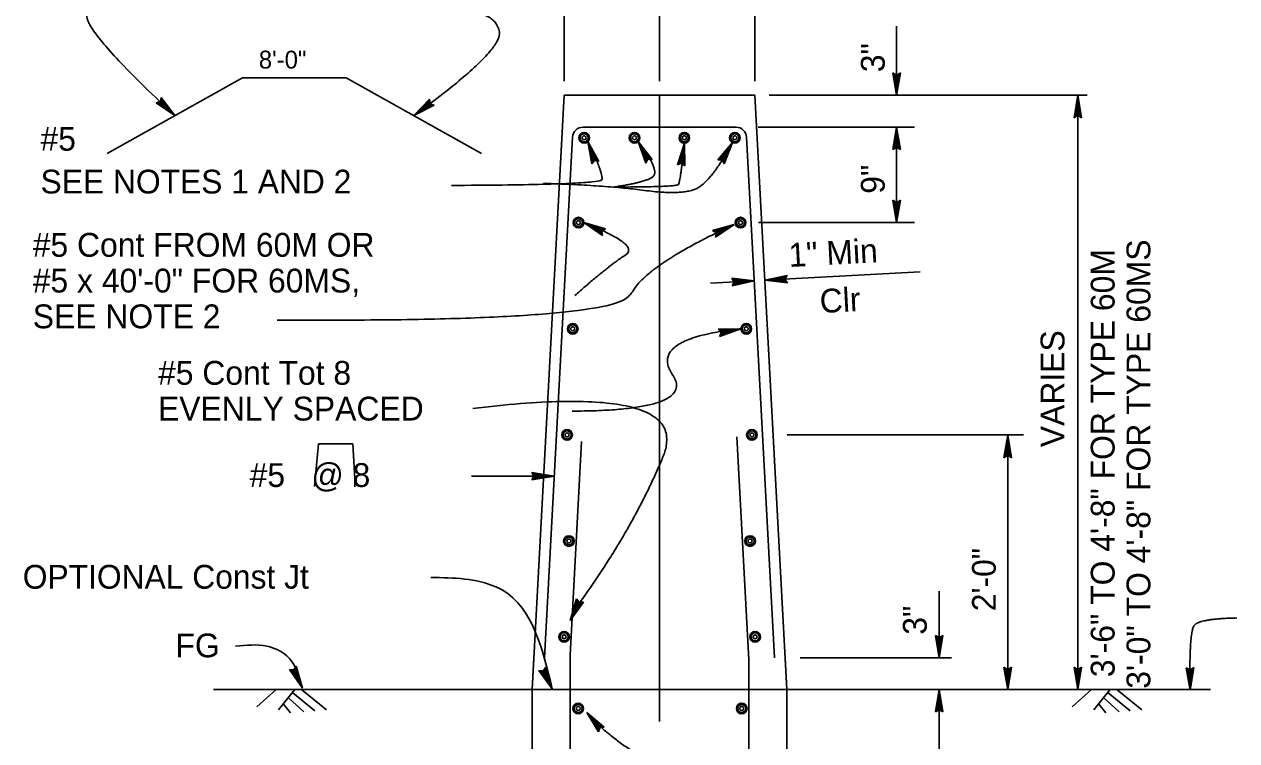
# Model space of a CAD drawing. Extents: x -893 to 867, y -474 to 712.
# Drawn here: x -693.4 to -336.2, y 305.7 to 516.7 of the extents above; entities that cross this region are included whole.
import ezdxf

# ---------------------------------------------------------------- set-up
doc = ezdxf.new("R2010")
doc.units = 0
for name, color, linetype in [('str_Concrete-A', 7, 'Continuous'), ('str_Grades-Finish-Grade-A', 7, 'Continuous'), ('str_Misc-Steel-A', 7, 'Continuous'), ('str_Reinforcement-A', 7, 'Continuous'), ('str_Reinforcement-E', 7, 'Continuous'), ('str_Text-A', 7, 'Continuous')]:
    doc.layers.add(name, color=color, linetype=linetype)

msp = doc.modelspace()

# ---------------------------------------------------------------- linework, layer by layer
at = {"layer": 'str_Concrete-A'}
for p, q in [((-543.72, 320.74), (-534.35, 495.74)), ((-534.35, 495.74), (-478.1, 495.74)), ((-515.77, 495.74), (-496.68, 495.74)), ((-468.72, 320.74), (-478.1, 495.74)), ((-543.22, 330.11), (-543.72, 320.74)), ((-469.23, 330.11), (-468.72, 320.74)), ((-543.72, 245.74), (-543.72, 320.74)), ((-543.72, 320.74), (-543.72, 311.36)), ((-543.72, 320.74), (-468.72, 320.74)), ((-468.72, 245.74), (-468.72, 320.85)), ((-468.72, 320.74), (-468.72, 311.36))]:
    msp.add_line(p, q, dxfattribs=at)
at = {"layer": 'str_Grades-Finish-Grade-A'}
for p, q in [((-543.72, 320.74), (-637.63, 320.74)), ((-619.18, 320.75), (-624.88, 315.68)), ((-624.88, 320.74), (-584.88, 320.74)), ((-613.77, 320.71), (-618.47, 314.73)), ((-615.41, 318.16), (-611.01, 314.16)), ((-614.24, 319.81), (-607.79, 314.51)), ((-611.58, 320.69), (-604.37, 314.76)), ((-468.72, 320.74), (-343.92, 320.74)), ((-378.96, 320.75), (-384.67, 315.68)), ((-384.67, 320.74), (-344.67, 320.74)), ((-373.56, 320.71), (-378.26, 314.73)), ((-375.2, 318.16), (-370.8, 314.16)), ((-374.02, 319.81), (-367.58, 314.51)), ((-371.36, 320.69), (-364.16, 314.76)), ((-616.97, 316.45), (-614.91, 313.92)), ((-376.76, 316.45), (-374.7, 313.92))]:
    msp.add_line(p, q, dxfattribs=at)
at = {"layer": 'str_Misc-Steel-A'}
msp.add_line((-506.22, 311.36), (-506.22, 495.74), dxfattribs=at)
at = {"layer": 'str_Reinforcement-A'}
for centre, radius in [((-528.43, 483.24), 1.57), ((-528.43, 483.24), 1.17), ((-528.43, 483.24), 0.582), ((-513.6, 483.24), 1.57), ((-513.6, 483.24), 1.17), ((-513.6, 483.24), 0.582), ((-498.91, 483.24), 1.57), ((-498.91, 483.24), 1.17), ((-498.91, 483.24), 0.582), ((-484.02, 483.24), 1.57), ((-484.02, 483.24), 1.17), ((-484.02, 483.24), 0.582), ((-530.1, 458.24), 1.57), ((-530.1, 458.24), 1.17), ((-530.1, 458.24), 0.582), ((-482.35, 458.24), 1.57), ((-482.35, 458.24), 1.17), ((-482.35, 458.24), 0.582), ((-531.78, 426.99), 1.57), ((-531.78, 426.99), 1.17), ((-531.78, 426.99), 0.582), ((-480.67, 426.99), 1.57), ((-480.67, 426.99), 1.17), ((-480.67, 426.99), 0.582), ((-533.45, 395.74), 1.57), ((-533.45, 395.74), 1.17), ((-479, 395.74), 1.57), ((-479, 395.74), 1.17), ((-533.45, 395.74), 0.582), ((-479, 395.74), 0.582), ((-532.91, 364.49), 1.57), ((-532.91, 364.49), 1.17), ((-532.91, 364.49), 0.582), ((-479.54, 364.49), 1.57), ((-479.54, 364.49), 1.17), ((-479.54, 364.49), 0.582), ((-534.31, 336.27), 1.57), ((-534.31, 336.27), 1.17), ((-534.31, 336.27), 0.582), ((-478.05, 336.27), 1.57), ((-478.05, 336.27), 1.17), ((-478.05, 336.27), 0.582), ((-530.17, 315.17), 1.57), ((-530.17, 315.17), 1.17), ((-530.17, 315.17), 0.582), ((-482, 315.17), 1.57), ((-482, 315.17), 1.17), ((-482, 315.17), 0.582)]:
    msp.add_circle(centre, radius, dxfattribs=at)
at = {"layer": 'str_Reinforcement-E'}
for p, q in [((-528.76, 486.36), (-483.69, 486.36)), ((-540.09, 330.11), (-531.88, 483.4)), ((-472.36, 330.11), (-480.57, 483.4)), ((-532.55, 330.89), (-529.18, 393.83)), ((-479.89, 329.48), (-483.41, 395.15)), ((-532.55, 330.89), (-532.55, 260.03)), ((-479.89, 329.48), (-479.89, 260.03))]:
    msp.add_line(p, q, dxfattribs=at)
for centre, start, end in [((-528.76, 483.24), 90, 176.9335), ((-483.69, 483.24), 3.0665, 90)]:
    msp.add_arc(centre, 3.13, start, end, dxfattribs=at)
at = {"layer": 'str_Text-A'}
for p, q in [((-534.35, 499.9), (-534.35, 532.5)), ((-506.22, 499.9), (-506.22, 532.5)), ((-478.1, 499.9), (-478.1, 532.5)), ((-436.37, 516.07), (-436.37, 495.74)), ((-629.03, 500.86), (-668.96, 478.65)), ((-629.03, 500.86), (-598.57, 500.86)), ((-598.57, 500.86), (-558.63, 478.65)), ((-436.92, 501.99), (-437.47, 502.33)), ((-436.37, 495.74), (-437.47, 502.33)), ((-436.37, 495.74), (-437.19, 502.16)), ((-436.92, 501.99), (-436.37, 495.74)), ((-436.37, 501.65), (-436.92, 501.99)), ((-436.64, 501.82), (-436.37, 495.74)), ((-435.27, 502.33), (-436.37, 495.74)), ((-435.54, 502.16), (-436.37, 495.74)), ((-436.37, 495.74), (-435.82, 501.99)), ((-435.82, 501.99), (-436.37, 501.65)), ((-436.37, 495.74), (-436.09, 501.82)), ((-436.37, 501.65), (-436.37, 495.74)), ((-435.82, 501.99), (-435.27, 502.33)), ((-653.88, 493.7), (-654.51, 493.54)), ((-648.99, 489.76), (-654.51, 493.54)), ((-648.99, 489.76), (-654.19, 493.62)), ((-653.25, 493.86), (-653.88, 493.7)), ((-653.88, 493.7), (-648.99, 489.76)), ((-653.57, 493.78), (-648.99, 489.76)), ((-653.12, 494.5), (-653.25, 493.86)), ((-653.25, 493.86), (-648.99, 489.76)), ((-648.99, 489.76), (-653.19, 494.18)), ((-653.12, 494.5), (-652.98, 495.13)), ((-648.99, 489.76), (-653.12, 494.5)), ((-653.05, 494.81), (-648.99, 489.76)), ((-652.98, 495.13), (-648.99, 489.76)), ((-578.6, 489.76), (-573.97, 494.59)), ((-578.6, 489.76), (-573.94, 494.26)), ((-573.92, 493.94), (-578.6, 489.76)), ((-573.89, 493.62), (-578.6, 489.76)), ((-573.86, 493.3), (-578.6, 489.76)), ((-578.6, 489.76), (-573.56, 493.18)), ((-578.6, 489.76), (-573.26, 493.06)), ((-572.96, 492.94), (-578.6, 489.76)), ((-573.92, 493.94), (-573.97, 494.59)), ((-573.86, 493.3), (-573.92, 493.94)), ((-573.26, 493.06), (-573.86, 493.3)), ((-573.26, 493.06), (-572.65, 492.82)), ((-380.25, 495.74), (-473.93, 495.74)), ((-468.67, 495.74), (-431.1, 495.74)), ((-384.11, 489.14), (-383.01, 495.74)), ((-383.83, 489.31), (-383.01, 495.74)), ((-383.01, 495.74), (-383.56, 489.48)), ((-383.01, 495.74), (-383.28, 489.65)), ((-383.01, 495.74), (-383.01, 320.74)), ((-383.01, 489.82), (-383.01, 495.74)), ((-383.01, 495.74), (-381.91, 489.14)), ((-382.46, 489.48), (-383.01, 495.74)), ((-382.73, 489.65), (-383.01, 495.74)), ((-383.01, 495.74), (-382.18, 489.31)), ((-572.65, 492.82), (-578.6, 489.76)), ((-383.56, 489.48), (-384.11, 489.14)), ((-383.56, 489.48), (-383.01, 489.82)), ((-383.01, 489.82), (-382.46, 489.48)), ((-382.46, 489.48), (-381.91, 489.14)), ((-477.19, 486.36), (-431.1, 486.36)), ((-437.47, 479.77), (-436.37, 486.36)), ((-437.19, 479.94), (-436.37, 486.36)), ((-436.37, 486.36), (-436.92, 480.11)), ((-436.37, 486.36), (-436.64, 480.28)), ((-436.37, 486.36), (-436.37, 458.24)), ((-436.37, 480.44), (-436.37, 486.36)), ((-436.37, 486.36), (-435.27, 479.77)), ((-435.82, 480.11), (-436.37, 486.36)), ((-436.09, 480.28), (-436.37, 486.36)), ((-436.37, 486.36), (-435.54, 479.94)), ((-484.02, 483.24), (-484.02, 483.24)), ((-525.35, 476.55), (-527.32, 482.13)), ((-526.16, 475.54), (-527.32, 482.13)), ((-527.32, 482.13), (-524.08, 476.28)), ((-524.71, 476.41), (-527.32, 482.13)), ((-527.32, 482.13), (-525.75, 476.04)), ((-525.96, 475.79), (-527.32, 482.13)), ((-527.32, 482.13), (-525.55, 476.3)), ((-525.03, 476.48), (-527.32, 482.13)), ((-527.32, 482.13), (-524.4, 476.34)), ((-509.66, 476.93), (-512.49, 482.13)), ((-510.3, 475.81), (-512.49, 482.13)), ((-512.49, 482.13), (-508.37, 476.86)), ((-509.01, 476.9), (-512.49, 482.13)), ((-512.49, 482.13), (-509.98, 476.37)), ((-510.14, 476.09), (-512.49, 482.13)), ((-512.49, 482.13), (-509.82, 476.65)), ((-509.34, 476.91), (-512.49, 482.13)), ((-512.49, 482.13), (-508.69, 476.88)), ((-500.97, 475.3), (-498.91, 481.67)), ((-500.67, 475.43), (-498.91, 481.67)), ((-498.91, 481.67), (-500.37, 475.56)), ((-498.91, 481.67), (-500.07, 475.69)), ((-499.78, 475.81), (-498.91, 481.67)), ((-499.53, 475.6), (-498.91, 481.67)), ((-499.28, 475.4), (-498.91, 481.67)), ((-498.91, 481.67), (-499.03, 475.19)), ((-498.91, 481.67), (-498.79, 474.98)), ((-489.05, 476.75), (-484.69, 481.82)), ((-488.73, 476.75), (-484.69, 481.82)), ((-484.69, 481.82), (-488.4, 476.75)), ((-484.69, 481.82), (-488.08, 476.75)), ((-487.76, 476.76), (-484.69, 481.82)), ((-487.61, 476.47), (-484.69, 481.82)), ((-487.46, 476.18), (-484.69, 481.82)), ((-484.69, 481.82), (-487.31, 475.89)), ((-484.69, 481.82), (-487.17, 475.6)), ((-436.92, 480.11), (-437.47, 479.77)), ((-436.92, 480.11), (-436.37, 480.44)), ((-436.37, 480.44), (-435.82, 480.11)), ((-435.82, 480.11), (-435.27, 479.77)), ((-525.75, 476.04), (-526.16, 475.54)), ((-525.75, 476.04), (-525.35, 476.55)), ((-525.35, 476.55), (-524.71, 476.41)), ((-524.71, 476.41), (-524.08, 476.28)), ((-509.98, 476.37), (-510.3, 475.81)), ((-509.98, 476.37), (-509.66, 476.93)), ((-509.66, 476.93), (-509.01, 476.9)), ((-509.01, 476.9), (-508.37, 476.86)), ((-500.37, 475.56), (-500.97, 475.3)), ((-500.37, 475.56), (-499.78, 475.81)), ((-499.78, 475.81), (-499.28, 475.4)), ((-499.28, 475.4), (-498.79, 474.98)), ((-488.4, 476.75), (-489.05, 476.75)), ((-488.4, 476.75), (-487.76, 476.76)), ((-487.76, 476.76), (-487.46, 476.18)), ((-487.46, 476.18), (-487.17, 475.6)), ((-436.92, 464.49), (-437.47, 464.83)), ((-436.37, 458.24), (-437.47, 464.83)), ((-436.37, 458.24), (-437.19, 464.66)), ((-436.92, 464.49), (-436.37, 458.24)), ((-436.37, 464.15), (-436.92, 464.49)), ((-435.27, 464.83), (-436.37, 458.24)), ((-435.54, 464.66), (-436.37, 458.24)), ((-436.37, 458.24), (-435.82, 464.49)), ((-435.82, 464.49), (-436.37, 464.15)), ((-435.82, 464.49), (-435.27, 464.83)), ((-436.64, 464.32), (-436.37, 458.24)), ((-436.37, 458.24), (-436.09, 464.32)), ((-436.37, 464.15), (-436.37, 458.24)), ((-523.19, 455.7), (-528.54, 458.24)), ((-523.04, 454.42), (-528.54, 458.24)), ((-528.54, 458.24), (-522.1, 456.41)), ((-522.64, 456.06), (-528.54, 458.24)), ((-528.54, 458.24), (-523.11, 455.06)), ((-523.08, 454.74), (-528.54, 458.24)), ((-528.54, 458.24), (-523.15, 455.38)), ((-522.91, 455.88), (-528.54, 458.24)), ((-528.54, 458.24), (-522.37, 456.23)), ((-490.66, 455.94), (-484.21, 457.73)), ((-490.39, 455.77), (-484.21, 457.73)), ((-484.21, 457.73), (-490.12, 455.59)), ((-484.21, 457.73), (-489.85, 455.41)), ((-484.21, 457.73), (-489.73, 453.95)), ((-484.21, 457.73), (-489.69, 454.27)), ((-489.66, 454.59), (-484.21, 457.73)), ((-489.62, 454.91), (-484.21, 457.73)), ((-489.58, 455.23), (-484.21, 457.73)), ((-477.08, 458.24), (-431.1, 458.24)), ((-523.19, 455.7), (-522.64, 456.06)), ((-523.11, 455.06), (-523.19, 455.7)), ((-523.11, 455.06), (-523.04, 454.42)), ((-522.64, 456.06), (-522.1, 456.41)), ((-490.12, 455.59), (-490.66, 455.94)), ((-490.12, 455.59), (-489.58, 455.23)), ((-489.66, 454.59), (-489.73, 453.95)), ((-489.58, 455.23), (-489.66, 454.59)), ((-429.44, 443.72), (-475.18, 441.27)), ((-491.24, 440.41), (-478.3, 441.1)), ((-484.58, 441.32), (-484.95, 441.85)), ((-478.3, 441.1), (-484.95, 441.85)), ((-484.83, 439.65), (-478.3, 441.1)), ((-484.52, 440.22), (-484.83, 439.65)), ((-478.3, 441.1), (-484.76, 441.58)), ((-484.67, 439.93), (-478.3, 441.1)), ((-484.58, 441.32), (-478.3, 441.1)), ((-484.21, 440.78), (-484.58, 441.32)), ((-478.3, 441.1), (-484.52, 440.22)), ((-484.52, 440.22), (-484.21, 440.78)), ((-484.39, 441.05), (-478.3, 441.1)), ((-478.3, 441.1), (-484.36, 440.5)), ((-484.21, 440.78), (-478.3, 441.1)), ((-468.66, 442.72), (-475.18, 441.27)), ((-468.81, 442.44), (-475.18, 441.27)), ((-475.18, 441.27), (-468.96, 442.15)), ((-475.18, 441.27), (-469.12, 441.87)), ((-469.27, 441.58), (-475.18, 441.27)), ((-469.09, 441.32), (-475.18, 441.27)), ((-475.18, 441.27), (-468.54, 440.52)), ((-468.91, 441.05), (-475.18, 441.27)), ((-475.18, 441.27), (-468.72, 440.79)), ((-468.96, 442.15), (-469.27, 441.58)), ((-469.27, 441.58), (-468.91, 441.05)), ((-468.96, 442.15), (-468.66, 442.72)), ((-468.91, 441.05), (-468.54, 440.52)), ((-488.93, 426.9), (-482.24, 426.99)), ((-488.5, 426.42), (-488.93, 426.9)), ((-488.71, 426.66), (-482.24, 426.99)), ((-482.24, 426.99), (-488.54, 424.73)), ((-488.3, 425.34), (-488.54, 424.73)), ((-482.24, 426.99), (-488.5, 426.42)), ((-488.5, 426.42), (-488.06, 425.94)), ((-482.24, 426.99), (-488.42, 425.04)), ((-488.3, 425.34), (-482.24, 426.99)), ((-488.06, 425.94), (-488.3, 425.34)), ((-482.24, 426.99), (-488.28, 426.18)), ((-488.18, 425.64), (-482.24, 426.99)), ((-488.06, 425.94), (-482.24, 426.99)), ((-607.83, 380.58), (-606.64, 393.11)), ((-606.64, 393.11), (-596.57, 393.11)), ((-596.02, 382.77), (-596.57, 393.11)), ((-468.57, 395.74), (-398.95, 395.74)), ((-404.76, 389.03), (-403.66, 395.63)), ((-404.48, 389.2), (-403.66, 395.63)), ((-403.66, 395.63), (-404.21, 389.37)), ((-403.66, 395.63), (-403.93, 389.54)), ((-403.66, 320.74), (-403.66, 395.63)), ((-403.66, 389.71), (-403.66, 395.63)), ((-403.66, 395.63), (-402.56, 389.03)), ((-403.11, 389.37), (-403.66, 395.63)), ((-403.38, 389.54), (-403.66, 395.63)), ((-403.66, 395.63), (-402.83, 389.2)), ((-404.21, 389.37), (-404.76, 389.03)), ((-404.21, 389.37), (-403.66, 389.71)), ((-403.66, 389.71), (-403.11, 389.37)), ((-403.11, 389.37), (-402.56, 389.03)), ((-596.02, 382.7), (-596.02, 380.41)), ((-561.61, 383.6), (-537.25, 383.6)), ((-543.5, 384.15), (-543.84, 384.7)), ((-537.25, 383.6), (-543.84, 384.7)), ((-543.84, 382.5), (-537.25, 383.6)), ((-543.5, 383.05), (-543.84, 382.5)), ((-537.25, 383.6), (-543.67, 384.43)), ((-543.67, 382.78), (-537.25, 383.6)), ((-543.5, 384.15), (-537.25, 383.6)), ((-543.16, 383.6), (-543.5, 384.15)), ((-537.25, 383.6), (-543.5, 383.05)), ((-543.5, 383.05), (-543.16, 383.6)), ((-543.33, 383.88), (-537.25, 383.6)), ((-537.25, 383.6), (-543.33, 383.33)), ((-543.16, 383.6), (-537.25, 383.6)), ((-532.56, 341.09), (-530.63, 347.49)), ((-532.56, 341.09), (-530.46, 347.22)), ((-530.28, 346.94), (-532.56, 341.09)), ((-530.11, 346.67), (-532.56, 341.09)), ((-528.65, 346.51), (-532.56, 341.09)), ((-528.97, 346.48), (-532.56, 341.09)), ((-530.28, 346.94), (-530.63, 347.49)), ((-529.94, 346.39), (-530.28, 346.94)), ((-529.3, 346.45), (-528.65, 346.51)), ((-423.82, 330.11), (-423.82, 349.76)), ((-532.56, 341.09), (-529.3, 346.45)), ((-532.56, 341.09), (-529.62, 346.42)), ((-529.94, 346.39), (-532.56, 341.09)), ((-529.3, 346.45), (-529.94, 346.39)), ((-424.37, 336.37), (-424.92, 336.71)), ((-423.82, 330.11), (-424.92, 336.71)), ((-423.82, 330.11), (-424.64, 336.54)), ((-424.37, 336.37), (-423.82, 330.11)), ((-423.82, 336.03), (-424.37, 336.37)), ((-424.09, 336.2), (-423.82, 330.11)), ((-422.72, 336.71), (-423.82, 330.11)), ((-422.99, 336.54), (-423.82, 330.11)), ((-423.82, 330.11), (-423.27, 336.37)), ((-423.27, 336.37), (-423.82, 336.03)), ((-423.82, 330.11), (-423.54, 336.2)), ((-423.82, 336.03), (-423.82, 330.11)), ((-423.27, 336.37), (-422.72, 336.71)), ((-464.78, 330.11), (-420.22, 330.11)), ((-614.61, 326.57), (-615.25, 326.63)), ((-611.37, 321.19), (-615.25, 326.63)), ((-611.37, 321.19), (-614.93, 326.6)), ((-614.61, 326.57), (-611.37, 321.19)), ((-613.96, 326.51), (-614.61, 326.57)), ((-614.29, 326.54), (-611.37, 321.19)), ((-613.62, 327.05), (-613.96, 326.51)), ((-613.96, 326.51), (-611.37, 321.19)), ((-611.37, 321.19), (-613.79, 326.78)), ((-613.62, 327.05), (-613.27, 327.6)), ((-611.37, 321.19), (-613.62, 327.05)), ((-613.44, 327.33), (-611.37, 321.19)), ((-613.27, 327.6), (-611.37, 321.19)), ((-541.11, 326.3), (-541.76, 326.35)), ((-537.8, 320.95), (-541.76, 326.35)), ((-537.8, 320.95), (-541.43, 326.32)), ((-541.11, 326.3), (-537.8, 320.95)), ((-540.47, 326.24), (-541.11, 326.3)), ((-540.79, 326.27), (-537.8, 320.95)), ((-540.13, 326.79), (-540.47, 326.24)), ((-540.47, 326.24), (-537.8, 320.95)), ((-537.8, 320.95), (-540.3, 326.52)), ((-540.13, 326.79), (-539.79, 327.34)), ((-537.8, 320.95), (-540.13, 326.79)), ((-539.96, 327.07), (-537.8, 320.95)), ((-539.79, 327.34), (-537.8, 320.95)), ((-404.21, 326.99), (-404.76, 327.33)), ((-403.66, 320.74), (-404.76, 327.33)), ((-403.66, 320.74), (-404.48, 327.16)), ((-404.21, 326.99), (-403.66, 320.74)), ((-403.66, 326.66), (-404.21, 326.99)), ((-403.93, 326.83), (-403.66, 320.74)), ((-402.56, 327.33), (-403.66, 320.74)), ((-402.83, 327.16), (-403.66, 320.74)), ((-403.66, 320.74), (-403.11, 326.99)), ((-403.11, 326.99), (-403.66, 326.66)), ((-403.66, 320.74), (-403.38, 326.83)), ((-403.66, 326.66), (-403.66, 320.74)), ((-403.11, 326.99), (-402.56, 327.33)), ((-383.56, 326.99), (-384.11, 327.33)), ((-383.01, 320.74), (-384.11, 327.33)), ((-383.01, 320.74), (-383.84, 327.16)), ((-383.56, 326.99), (-383.01, 320.74)), ((-383.01, 326.66), (-383.56, 326.99)), ((-383.28, 326.83), (-383.01, 320.74)), ((-381.91, 327.33), (-383.01, 320.74)), ((-382.18, 327.16), (-383.01, 320.74)), ((-383.01, 320.74), (-382.46, 326.99)), ((-382.46, 326.99), (-383.01, 326.66)), ((-383.01, 320.74), (-382.73, 326.83)), ((-383.01, 326.66), (-383.01, 320.74)), ((-382.46, 326.99), (-381.91, 327.33)), ((-350.52, 326.84), (-351.07, 327.18)), ((-351.07, 327.18), (-349.92, 320.59)), ((-350.8, 327.01), (-349.92, 320.59)), ((-349.92, 320.59), (-350.52, 326.84)), ((-350.52, 326.84), (-349.97, 326.51)), ((-349.92, 320.59), (-350.24, 326.68)), ((-349.97, 326.51), (-349.42, 326.85)), ((-349.97, 326.51), (-349.92, 320.59)), ((-349.92, 320.59), (-348.87, 327.2)), ((-349.92, 320.59), (-349.15, 327.02)), ((-349.42, 326.85), (-349.92, 320.59)), ((-349.69, 326.68), (-349.92, 320.59)), ((-349.42, 326.85), (-348.87, 327.2)), ((-424.92, 314.14), (-423.82, 320.74)), ((-424.92, 314.14), (-423.82, 320.74)), ((-424.64, 314.31), (-423.82, 320.74)), ((-424.64, 314.31), (-423.82, 320.74)), ((-423.82, 320.74), (-424.37, 314.48)), ((-423.82, 320.74), (-424.37, 314.48)), ((-423.82, 320.74), (-424.09, 314.65)), ((-423.82, 320.74), (-424.09, 314.65)), ((-423.82, 245.74), (-423.82, 320.74)), ((-423.82, 314.82), (-423.82, 320.74)), ((-423.82, 320.74), (-422.72, 314.14)), ((-423.27, 314.48), (-423.82, 320.74)), ((-423.54, 314.65), (-423.82, 320.74)), ((-423.82, 320.74), (-422.99, 314.31)), ((-423.82, 310.21), (-423.82, 320.74)), ((-423.82, 314.82), (-423.82, 320.74)), ((-423.82, 320.74), (-422.72, 314.14)), ((-423.27, 314.48), (-423.82, 320.74)), ((-423.54, 314.65), (-423.82, 320.74)), ((-423.82, 320.74), (-422.99, 314.31)), ((-424.37, 314.48), (-424.92, 314.14)), ((-424.37, 314.48), (-424.92, 314.14)), ((-424.37, 314.48), (-423.82, 314.82)), ((-424.37, 314.48), (-423.82, 314.82)), ((-423.82, 314.82), (-423.27, 314.48)), ((-423.82, 314.82), (-423.27, 314.48)), ((-423.27, 314.48), (-422.72, 314.14)), ((-423.27, 314.48), (-422.72, 314.14)), ((-523.83, 309.51), (-527.65, 314.03)), ((-524.23, 308.28), (-527.65, 314.03)), ((-527.65, 314.03), (-522.55, 309.7)), ((-523.19, 309.61), (-527.65, 314.03)), ((-527.65, 314.03), (-524.03, 308.9)), ((-524.13, 308.59), (-527.65, 314.03)), ((-527.65, 314.03), (-523.93, 309.2)), ((-523.51, 309.56), (-527.65, 314.03)), ((-527.65, 314.03), (-522.87, 309.66)), ((-524.03, 308.9), (-524.23, 308.28)), ((-524.03, 308.9), (-523.83, 309.51)), ((-523.83, 309.51), (-523.19, 309.61)), ((-523.19, 309.61), (-522.55, 309.7))]:
    msp.add_line(p, q, dxfattribs=at)
for points in [[(-663.61, 527.33), (-671.95, 523.85), (-677.49, 516.24), (-648.99, 489.76)], [(-562.21, 520.01), (-554.68, 520.01), (-552.17, 508.96), (-578.6, 489.76)], [(-567.51, 469.2), (-523.92, 469.4), (-522.56, 472.39), (-527.32, 482.13)], [(-540.38, 469.82), (-521.26, 469.17), (-499.86, 466.29), (-491.14, 470.13), (-484.69, 481.82)], [(-519.75, 468.73), (-510.9, 470), (-505.78, 473.26), (-512.49, 482.13)], [(-519.75, 468.73), (-501.29, 468.73), (-500.07, 470.22), (-498.91, 481.67)], [(-618.82, 429.56), (-518.66, 428.93), (-510.54, 445.54), (-484.21, 457.73)], [(-531.21, 436.76), (-521, 445.71), (-511.64, 451.62), (-528.54, 458.24)], [(-531.99, 402.74), (-495.2, 402.84), (-509.59, 424.07), (-482.24, 426.99)], [(-561.23, 403.52), (-496.09, 411.42), (-514.27, 367.3), (-531.42, 344.01)], [(-336.18, 341.82), (-347.19, 341.62), (-350.25, 337.6), (-349.92, 320.59)], [(-592.22, 287.04), (-483.11, 287.31), (-518.9, 303.69), (-527.65, 314.03)]]:
    msp.add_open_spline(points, degree=2, dxfattribs=at)
for points in [[(-537.8, 320.95), (-552.42, 349.98), (-570.99, 353.7), (-573.54, 353.7)], [(-611.37, 321.19), (-616.01, 330.71), (-621.81, 333.49), (-631.1, 333.49)]]:
    msp.add_spline(points, degree=3, dxfattribs=at)

# ---------------------------------------------------------------- texts
for s, height, p in [('8\'-0"', 5.265, (-624.26, 503.62)), ('#5', 7, (-688.56, 479.43)), ('SEE NOTES 1 AND 2', 7, (-688.56, 466.83)), ('#5 Cont FROM 60M OR', 7.02, (-690.86, 448.2)), ('#5 x 40\'-0" FOR 60MS,', 7.02, (-690.86, 437.67)), ('SEE NOTE 2', 7.02, (-690.86, 427.14)), ('#5 Cont Tot 8', 7.02, (-653.95, 410.5)), ('EVENLY SPACED', 7.02, (-653.95, 399.97)), ('#5   @ 8', 7, (-626.95, 380.41)), ('OPTIONAL Const Jt', 7, (-693.8, 350.45)), ('FG', 7, (-648.8, 330.24))]:
    msp.add_text(s, height=height, dxfattribs=at).set_placement(p)
for s, height, rotation, p in [('3"', 7.02, 90, (-439.88, 502.55)), ('9"', 7.02, 90, (-439.88, 466.75)), ('1" Min', 7.02, 3.0665, (-468.03, 445.17)), ('3\'-0" TO 4\'-8" FOR TYPE 60MS', 7.02, 90, (-361.63, 320.98)), ('3\'-6" TO 4\'-8" FOR TYPE 60M', 7.02, 90, (-372.16, 324.39)), ('Clr', 7.02, 3.0665, (-458.85, 431.6)), ('VARIES', 7.02, 90, (-386.93, 392.11)), ('2\'-0"', 7, 90, (-407.16, 343.81)), ('3"', 7.02, 90, (-427.49, 336.89))]:
    msp.add_text(s, height=height, rotation=rotation, dxfattribs=at).set_placement(p)

doc.saveas('drawing.dxf')
